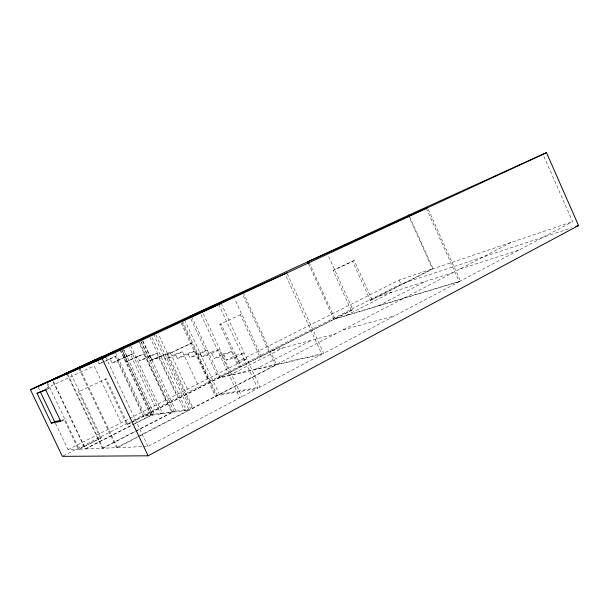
<?xml version="1.0" encoding="UTF-8"?>
<svg xmlns="http://www.w3.org/2000/svg" width="609" height="609" viewBox="0 0 609 609"><rect width="100%" height="100%" fill="white"/><g stroke="black" fill="none" stroke-linecap="round" stroke-linejoin="round"><path stroke-width="0.46" stroke-dasharray="3.04 2.28" d="M143.343 446.595L147.979 446.405L257.668 388.352L219.111 305.36M184.474 319.679L219.438 394.518L260.005 387.111L321.955 354.324L284.966 273.814M191.637 316.581L220.016 377.405L323.775 353.357L459.255 281.655L426.33 208.308M309.067 262.273L334.95 318.819L460.434 281.031L572.589 221.661L543.312 155.143M67.805 374.398L102.951 448.239L116.509 447.684L137.383 436.828M138.22 436.394L189.14 409.903L153.506 333.998M115.558 352.809L145.193 415.551L190.731 409.081L403.432 298.44M404.543 297.862L511.08 242.443M79.642 368.209L117.385 447.653L139.278 436.257M140.116 435.816L217.291 395.637L257.668 388.352M219.438 394.518L276.532 364.799L321.955 354.324M53.508 381.637L85.618 448.94L102.327 448.262L135 431.4M135.837 430.966L171.86 412.369L138.57 341.626M255.552 369.168L311.717 340.18M378.539 305.688L425.615 281.388M102.951 448.239L134.848 431.766M135.693 431.332L172.621 412.263L189.14 409.903M47.236 382.307L79.185 449.206L85.161 448.962L134.003 423.986M134.84 423.552L152.532 414.508L121.648 349.064M229.601 375.19L282.949 347.899M346.437 315.355L391.61 292.259M85.618 448.94L151.405 415.292L171.86 412.369M55.427 423.316L68.025 449.655L78.31 449.236L101.406 437.871L70.781 373.515M131.125 422.722L127.829 424.404L106.202 378.768L105.243 379.095L126.779 424.542L130.988 422.395M131.826 421.968L352.885 309.669L328.152 255.476M351.172 310.202L333.054 270.503L352.527 261.231L370.356 300.427L432.42 268.797L408.73 216.172M79.185 449.206L101.406 437.871M131.947 422.303L218.517 378.174L275.329 365.073L242.785 294.748M220.016 377.405L333.93 319.337L459.255 281.655M334.95 318.819L352.885 309.669M370.356 300.427L433.09 268.782L572.589 221.661M63.207 455.913L130.067 421.892M133.455 420.164L400.874 284.053L571.333 227.903M97.882 361.426L99.008 363.801L110.054 358.655L112.14 363.055L124.48 357.27L126.543 361.632L137.596 356.417L139.636 360.749L150.157 355.755L152.189 360.064L163.212 354.788L165.214 359.066L175.316 354.202L177.31 358.45L187.785 353.372L189.757 357.597L199.714 352.74L201.678 356.935L211.277 352.215L214.193 358.473L223.366 353.92L226.259 360.132L235.934 355.291L238.659 361.16L399.078 280.079L432.42 268.797M68.025 449.655L246.995 358.96L238.659 361.16M237.175 363.931L231.412 351.53L222.072 356.174L214.193 358.473M227.88 368.643L219.095 349.772L209.313 354.583L201.678 356.935M60.763 421.382L64.204 419.7L78.31 449.236M208.111 378.661L195.146 350.929L184.474 356.105L177.31 358.45M197.544 384.02L182.441 351.758L172.141 356.722L165.214 359.066M187.359 389.181L170.086 352.345L158.85 357.727L152.189 360.064M166.95 354.765L191.668 343.034L166.95 354.765L192.101 408.365L193.16 408.197L158.294 333.884M219.773 324.407L221.113 323.889L241.019 366.702L239.603 367.052L219.773 324.407L241.72 314.077L240.311 314.625L259.837 356.745L261.307 356.356L234.625 298.76M100.447 437.955L78.5 391.831L106.202 378.768M372.114 299.872L354.225 260.53L333.054 270.503M149.883 360.566L160.974 356.455L149.883 360.566L140.938 341.558M176.267 394.799L156.772 353.311L146.046 358.419L139.636 360.749M165.694 400.159L143.952 353.974L126.543 361.632M124.48 357.27L134.186 353.235L124.929 357.064L121.967 350.784M45.713 389.889L49.192 388.268L46.497 382.627M46.04 388.321L94.159 365.925L121.1 422.753M104.55 361.487L115.832 356.235L142.209 412.057M110.054 358.655L115.832 356.235M99.008 363.801L103.758 361.822M352.527 261.231L354.225 260.53M112.14 363.055L130.562 354.834L154.587 405.784M47.578 388.907L49.192 388.268M137.596 356.417L143.952 353.974M150.157 355.755L156.772 353.311M163.212 354.788L170.086 352.345M175.316 354.202L182.441 351.758M187.785 353.372L195.146 350.929M199.714 352.74L207.311 350.289L197.164 355.253L189.757 357.597M459.924 269.056L518.959 250.055M78.5 391.831L79.368 391.557M379.399 296.157L453.058 272.619M211.277 352.215L219.095 349.772M223.366 353.92L231.412 351.53M235.934 355.291L244.209 352.946L234.366 357.886L226.259 360.132M342.951 329.895L394.761 315.789M272.292 350.761L335.392 333.831M61.585 420.225L64.204 419.7M126.779 424.542L127.829 424.404M117.385 447.653L142.415 446.633M53.12 381.805L85.161 448.962M38.154 387.202L39.654 390.339M78.904 368.536L116.509 447.684M66.868 373.766L102.327 448.262M105.631 356.904L147.979 446.405M130.76 345.965L162.397 413.108L160.738 413.96L129.443 347.564M123.201 348.386L154.275 414.257L152.593 415.117L122.188 350.685M123.627 350.015L126.581 356.288M120.422 349.65L151.405 415.292M119.92 349.87L150.842 415.368L143.488 416.419L113.411 352.756M155.934 334.95L190.731 409.081M152.151 337.66L186.004 409.75L184.405 410.58L150.103 337.569M142.871 340.736L176.001 411.174L174.38 412.011L141.212 341.512M142.559 340.888L151.466 359.812M139.651 342.189L172.621 412.263M182.274 320.699L217.291 395.637M182.205 322.785L216.454 396.071L215.358 396.269L181.208 323.219M203.269 313.749L241.902 396.695M201.099 314.754L239.794 397.806M190.906 319.002L218.517 378.174M221.128 303.389L260.005 387.111M243.098 292.541L276.532 364.799M287.235 273.806L323.775 353.357M308.428 263.606L333.93 319.337M399.078 280.079L400.874 284.053M409.69 216.796L433.09 268.782M428.317 209.473L460.434 281.031"/><path stroke-width="0.91" d="M34.454 387.956L102.251 356.623L30.45 389.699L62.362 456.347L148.124 455.806L578.55 225.52L546.494 152.653L408.342 215.312M45.972 389.547L37.027 393.323L51.323 423.209L54.612 421.611L60.717 420.4M52.305 380.1L122.797 347.533L121.252 348.219M138.844 340.477L66.868 373.766L47.236 382.307M243.098 292.541L67.393 373.538M30.45 389.699L102.091 358.572L546.494 152.653M427.541 207.745L307.644 261.893L308.428 263.606M189.703 316.429L286.839 272.946M184.474 319.679L221.128 303.389M180.424 321.537L181.413 321.095M182.274 320.699L218.715 304.508M120.856 348.432L129.999 344.351M150.941 335.095L128.301 345.136M120.019 348.797L121.077 348.325M149.304 335.856L155.135 333.245M86.722 363.687L91.997 361.358M37.781 386.418L408.913 215.068L409.69 216.796M79.642 368.209L105.631 356.904M37.027 393.323L45.713 389.889L60.763 421.382L51.323 423.209M575.848 226.411L578.55 225.52M40.339 391.777L54.612 421.611M102.091 358.572L148.124 455.806"/></g></svg>
